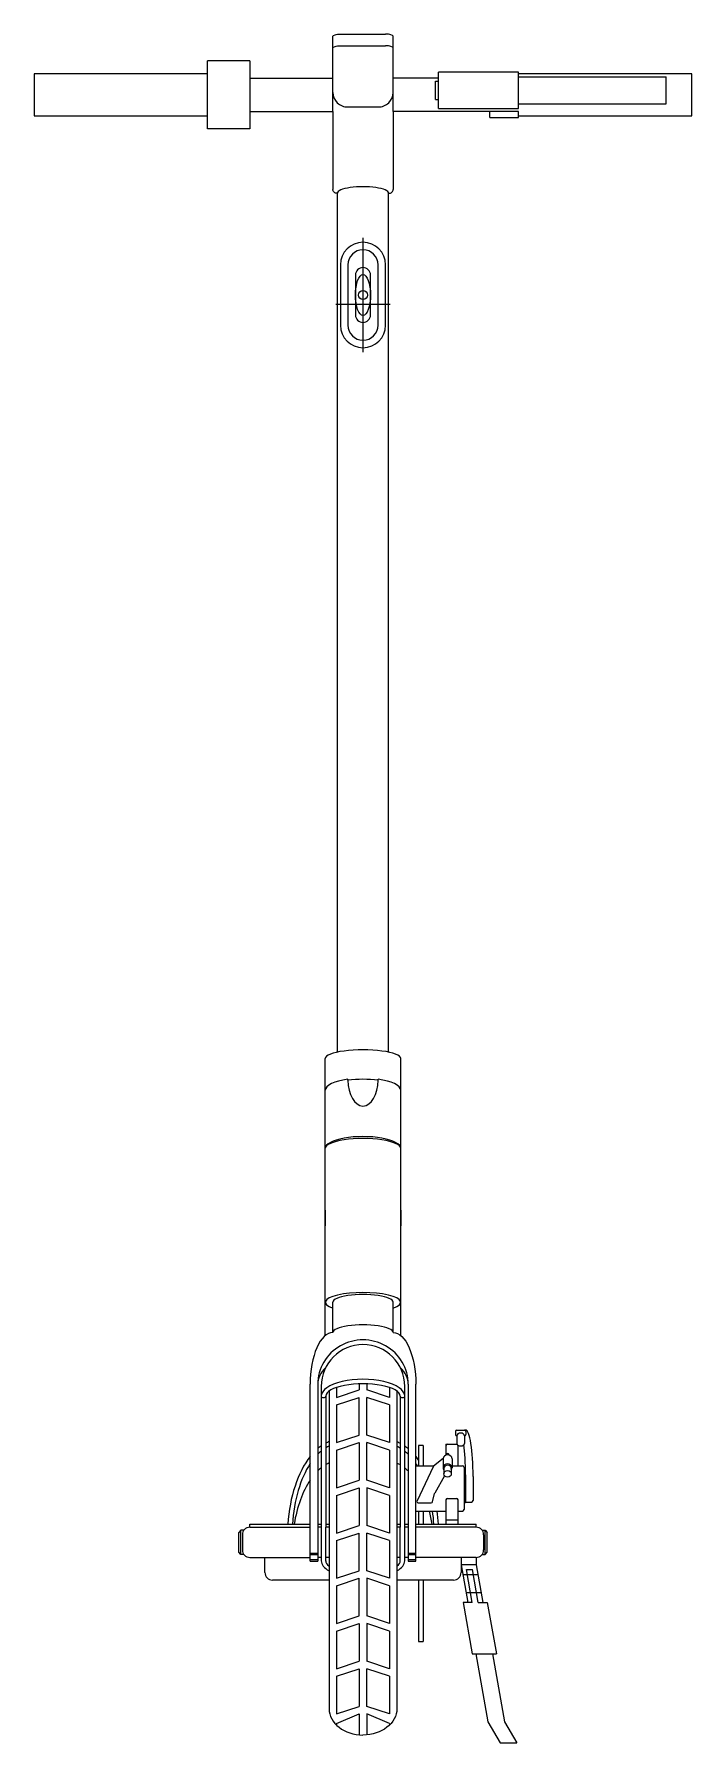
# Model space of a CAD drawing. Header units: millimetres. Extents: x 803 to 2709, y 619 to 2468.
# Drawn here: x 2273 to 2709, y 1334 to 2468 of the extents above; entities that cross this region are included whole.
import ezdxf

# ---------------------------------------------------------------- set-up
doc = ezdxf.new("R2010")
doc.units = ezdxf.units.MM
doc.layers.add('01_Contornos', color=7, linetype='Continuous', lineweight=20)

msp = doc.modelspace()

# ---------------------------------------------------------------- linework, layer by layer
at = {"color": 40, "true_color": 0xf8d731}
for p, q in [((2415.761, 2449.959), (2387.761, 2449.959)), ((2387.761, 2404.959), (2387.761, 2449.959)), ((2415.761, 2449.959), (2415.761, 2404.959)), ((2415.761, 2438.459), (2470.761, 2438.459)), ((2540.761, 2438.459), (2510.761, 2438.459)), ((2415.761, 2416.459), (2470.761, 2416.459)), ((2593.761, 2416.459), (2510.761, 2416.459)), ((2415.761, 2404.959), (2387.761, 2404.959)), ((2465.761, 1728.709), (2465.761, 1788.205)), ((2515.761, 1728.709), (2515.761, 1788.205)), ((2468.261, 1567.694), (2468.261, 1357.01)), ((2473.261, 1570.094), (2473.261, 1563.51)), ((2473.261, 1563.51), (2488.261, 1568.51)), ((2488.261, 1572.46), (2488.261, 1568.51)), ((2493.261, 1572.46), (2493.261, 1568.51)), ((2508.261, 1563.51), (2493.261, 1568.51)), ((2508.261, 1570.094), (2508.261, 1563.51)), ((2513.261, 1567.695), (2513.261, 1357.01)), ((2473.261, 1558.51), (2488.261, 1563.51)), ((2473.261, 1558.51), (2473.261, 1533.51)), ((2488.261, 1538.51), (2488.261, 1563.51)), ((2493.261, 1538.51), (2493.261, 1563.51)), ((2508.261, 1558.51), (2493.261, 1563.51)), ((2508.261, 1558.51), (2508.261, 1533.51)), ((2473.261, 1533.51), (2488.261, 1538.51)), ((2473.261, 1528.51), (2488.261, 1533.51)), ((2488.261, 1533.51), (2488.261, 1508.51)), ((2508.261, 1533.51), (2493.261, 1538.51)), ((2493.261, 1508.51), (2493.261, 1533.51)), ((2508.261, 1528.51), (2493.261, 1533.51)), ((2530.644, 1531.51), (2527.644, 1531.51)), ((2527.644, 1531.51), (2527.644, 1518.089)), ((2530.644, 1531.51), (2530.644, 1518.089)), ((2473.261, 1528.51), (2473.261, 1503.51)), ((2508.261, 1528.51), (2508.261, 1503.51)), ((2473.261, 1503.51), (2488.261, 1508.51)), ((2508.261, 1503.51), (2493.261, 1508.51)), ((2473.261, 1498.51), (2488.261, 1503.51)), ((2473.261, 1498.51), (2473.261, 1473.51)), ((2488.261, 1503.51), (2488.261, 1478.51)), ((2493.261, 1503.51), (2493.261, 1478.51)), ((2508.261, 1498.51), (2493.261, 1503.51)), ((2508.261, 1498.51), (2508.261, 1473.51)), ((2527.644, 1488.088), (2527.644, 1479.357)), ((2530.644, 1488.088), (2530.644, 1479.357)), ((2415.761, 1477.357), (2455.761, 1477.357)), ((2463.069, 1477.357), (2460.761, 1477.357)), ((2468.261, 1477.357), (2466.068, 1477.357)), ((2473.261, 1473.51), (2488.261, 1478.51)), ((2473.261, 1468.51), (2488.261, 1473.51)), ((2488.261, 1448.51), (2488.261, 1473.51)), ((2508.261, 1473.51), (2493.261, 1478.51)), ((2493.261, 1448.51), (2493.261, 1473.51)), ((2508.261, 1468.51), (2493.261, 1473.51)), ((2515.456, 1477.357), (2513.261, 1477.357)), ((2520.761, 1477.357), (2518.454, 1477.357)), ((2565.761, 1477.357), (2525.761, 1477.357)), ((2410.761, 1472.357), (2410.761, 1462.357)), ((2410.761, 1472.357), (2410.761, 1462.357)), ((2473.261, 1468.51), (2473.261, 1443.51)), ((2508.261, 1468.51), (2508.261, 1443.51)), ((2570.761, 1472.357), (2570.761, 1462.357)), ((2415.761, 1457.357), (2455.761, 1457.357)), ((2463.069, 1457.357), (2460.761, 1457.357)), ((2468.261, 1457.357), (2466.069, 1457.357)), ((2515.454, 1457.357), (2513.261, 1457.357)), ((2520.761, 1457.357), (2518.454, 1457.357)), ((2565.761, 1457.357), (2525.761, 1457.357)), ((2473.261, 1443.51), (2488.261, 1448.51)), ((2473.261, 1438.51), (2488.261, 1443.51)), ((2488.261, 1418.51), (2488.261, 1443.51)), ((2508.261, 1443.51), (2493.261, 1448.51)), ((2493.261, 1443.51), (2493.261, 1418.51)), ((2508.261, 1438.51), (2493.261, 1443.51)), ((2527.644, 1442.357), (2527.644, 1401.51)), ((2530.644, 1442.357), (2530.644, 1401.51)), ((2473.261, 1438.51), (2473.261, 1413.51)), ((2508.261, 1438.51), (2508.261, 1413.51)), ((2473.261, 1413.51), (2488.261, 1418.51)), ((2508.261, 1413.51), (2493.261, 1418.51)), ((2473.261, 1408.51), (2488.261, 1413.51)), ((2473.261, 1408.51), (2473.261, 1383.51)), ((2488.261, 1413.51), (2488.261, 1388.51)), ((2493.261, 1413.51), (2493.261, 1388.51)), ((2508.261, 1408.51), (2493.261, 1413.51)), ((2508.261, 1408.51), (2508.261, 1383.51)), ((2473.261, 1383.51), (2488.261, 1388.51)), ((2473.261, 1378.51), (2488.261, 1383.51)), ((2488.261, 1383.51), (2488.261, 1358.51)), ((2508.261, 1383.51), (2493.261, 1388.51)), ((2493.261, 1358.51), (2493.261, 1383.51)), ((2508.261, 1378.51), (2493.261, 1383.51)), ((2473.261, 1378.51), (2473.261, 1353.51)), ((2508.261, 1378.51), (2508.261, 1353.51)), ((2473.261, 1353.51), (2488.261, 1358.51)), ((2473.261, 1347.122), (2488.261, 1353.51)), ((2488.261, 1353.51), (2488.261, 1339.618)), ((2508.261, 1353.51), (2493.261, 1358.51)), ((2493.261, 1353.51), (2493.261, 1339.618)), ((2508.261, 1347.122), (2493.261, 1353.51)), ((2473.261, 1347.122), (2473.261, 1346.01)), ((2508.261, 1347.122), (2508.261, 1346.01))]:
    msp.add_line(p, q, dxfattribs=at)
for p, q in [((2387.761, 2441.459), (2272.761, 2441.459)), ((2272.761, 2441.459), (2272.761, 2413.459)), ((2708.761, 2441.459), (2593.761, 2441.459)), ((2708.761, 2413.459), (2708.761, 2441.459)), ((2272.761, 2413.459), (2387.761, 2413.459)), ((2593.761, 2413.459), (2708.761, 2413.459)), ((2473.761, 1792.475), (2473.761, 2362.166)), ((2507.761, 1792.475), (2507.761, 2362.166))]:
    msp.add_line(p, q)
at = {"color": 244, "true_color": 0x991b1e}
for p, q in [((2470.761, 2416.459), (2470.761, 2364.676)), ((2510.761, 2416.459), (2510.761, 2364.676))]:
    msp.add_line(p, q, dxfattribs=at)
at = {"color": 40, "true_color": 0xf8d731}
for centre, start, end in [((2415.761, 1472.357), 90, 180), ((2565.761, 1472.357), 0, 90), ((2415.761, 1462.357), 180, 270), ((2565.761, 1462.357), 270, 0)]:
    msp.add_arc(centre, 5, start, end, dxfattribs=at)
at = {"color": 244, "true_color": 0x991b1e}
msp.add_ellipse((2490.761, 2362.166), major_axis=(-17, 0), ratio=0.25881905, start_param=3.14159265, end_param=6.28318531, dxfattribs=at)
msp.add_ellipse((2490.761, 1788.205), major_axis=(-25, 0), ratio=0.23293714, start_param=3.14159265, end_param=6.28318531)
at = {"color": 40, "true_color": 0xf8d731}
msp.add_ellipse((2490.761, 1357.01), major_axis=(-22.5, 0), ratio=0.77777778, start_param=6.28318531, end_param=7.85398163, dxfattribs=at)
at = {"color": 40, "true_color": 0xf8d731, "extrusion": (0, 0, -1)}
msp.add_ellipse((2490.761, 1357.01), major_axis=(22.5, 0), ratio=0.77777778, start_param=6.28318531, end_param=7.85398163, dxfattribs=at)
at = {"layer": '01_Contornos', "color": 244, "true_color": 0x991b1e}
for p, q in [((2470.761, 2416.459), (2470.761, 2466.427)), ((2475.761, 2467.721), (2505.761, 2467.721)), ((2475.761, 2459.994), (2505.761, 2459.994)), ((2510.761, 2416.459), (2510.761, 2466.427)), ((2480.761, 2419.425), (2500.761, 2419.425)), ((2475.761, 2314.706), (2475.761, 2274.706)), ((2480.761, 2314.706), (2480.761, 2274.706)), ((2500.761, 2274.706), (2500.761, 2314.706)), ((2505.761, 2274.706), (2505.761, 2314.706)), ((2485.761, 2307.887), (2485.761, 2281.526)), ((2495.761, 2281.526), (2495.761, 2307.887))]:
    msp.add_line(p, q, dxfattribs=at)
at = {"layer": '01_Contornos', "color": 40, "true_color": 0xf8d731}
for p, q in [((2540.761, 2418.459), (2540.761, 2442.459)), ((2593.761, 2442.459), (2540.761, 2442.459)), ((2593.761, 2418.459), (2593.761, 2442.459)), ((2593.761, 2439.459), (2691.701, 2439.459)), ((2691.701, 2421.459), (2691.701, 2439.459)), ((2538.761, 2436.459), (2540.761, 2436.459)), ((2538.761, 2424.459), (2538.761, 2436.459)), ((2538.761, 2424.459), (2540.761, 2424.459)), ((2540.761, 2418.459), (2593.761, 2418.459)), ((2574.761, 2412.459), (2574.761, 2416.459)), ((2593.761, 2421.459), (2691.701, 2421.459)), ((2593.761, 2412.459), (2593.761, 2416.459)), ((2574.761, 2412.459), (2593.761, 2412.459)), ((2480.761, 1773.868), (2480.761, 1774.462)), ((2500.761, 1773.868), (2500.761, 1774.462)), ((2465.761, 1604.511), (2465.761, 1728.709)), ((2515.761, 1604.511), (2515.761, 1728.709)), ((2465.761, 1687.69), (2465.761, 1677.337)), ((2515.761, 1687.69), (2515.761, 1677.337)), ((2470.761, 1606.471), (2470.761, 1626.579)), ((2510.761, 1606.471), (2510.761, 1626.579)), ((2455.761, 1454.825), (2455.761, 1572.193)), ((2460.761, 1572.193), (2460.761, 1454.825)), ((2463.069, 1570.818), (2463.069, 1454.999)), ((2466.068, 1564.304), (2466.068, 1477.357)), ((2515.456, 1564.302), (2515.456, 1477.357)), ((2518.454, 1454.999), (2518.454, 1570.818)), ((2520.761, 1572.193), (2520.761, 1454.825)), ((2525.761, 1488.088), (2525.761, 1572.193)), ((2558.761, 1541.84), (2557.98, 1541.83)), ((2545.761, 1532.557), (2553.017, 1532.557)), ((2545.761, 1532.557), (2545.761, 1525.172)), ((2553.72, 1531.763), (2553.72, 1518.089)), ((2558.759, 1512.077), (2558.759, 1494.077)), ((2536.938, 1494.283), (2538.232, 1499.674)), ((2546.761, 1496.445), (2552.761, 1496.445)), ((2525.761, 1454.825), (2525.761, 1488.088)), ((2527.508, 1493.516), (2535.966, 1493.516)), ((2553.761, 1479.357), (2553.761, 1495.445)), ((2409.761, 1475.357), (2408.347, 1473.942)), ((2408.347, 1460.771), (2408.347, 1473.942)), ((2411.761, 1475.357), (2409.761, 1475.357)), ((2409.761, 1459.357), (2409.761, 1475.357)), ((2415.761, 1479.357), (2455.761, 1479.357)), ((2415.761, 1477.357), (2415.761, 1479.357)), ((2460.761, 1479.357), (2463.069, 1479.357)), ((2466.068, 1479.357), (2468.261, 1479.357)), ((2466.069, 1454.902), (2466.068, 1477.357)), ((2513.261, 1479.357), (2515.456, 1479.357)), ((2515.454, 1454.999), (2515.454, 1477.357)), ((2518.454, 1479.357), (2520.761, 1479.357)), ((2525.761, 1479.357), (2565.761, 1479.357)), ((2545.761, 1482.357), (2553.761, 1482.357)), ((2565.761, 1477.357), (2565.761, 1479.357)), ((2569.761, 1475.357), (2571.761, 1475.357)), ((2571.761, 1459.357), (2571.761, 1475.357)), ((2571.761, 1475.357), (2573.176, 1473.942)), ((2573.176, 1460.771), (2573.176, 1473.942)), ((2409.761, 1459.357), (2408.347, 1460.771)), ((2411.761, 1459.357), (2409.761, 1459.357)), ((2425.761, 1447.357), (2425.761, 1457.357)), ((2455.761, 1460.26), (2460.761, 1460.26)), ((2455.761, 1459.224), (2460.761, 1459.224)), ((2455.761, 1455.86), (2460.761, 1455.86)), ((2455.761, 1454.825), (2460.761, 1454.825)), ((2520.761, 1460.26), (2525.761, 1460.26)), ((2520.761, 1459.224), (2525.761, 1459.224)), ((2520.761, 1455.86), (2525.761, 1455.86)), ((2520.761, 1454.825), (2525.761, 1454.825)), ((2555.761, 1457.357), (2555.761, 1447.357)), ((2565.761, 1452.357), (2555.761, 1452.357)), ((2555.761, 1452.357), (2560.17, 1427.357)), ((2565.761, 1457.357), (2565.761, 1452.357)), ((2565.761, 1452.357), (2570.17, 1427.357)), ((2569.761, 1459.357), (2571.761, 1459.357)), ((2571.761, 1459.357), (2573.176, 1460.771)), ((2468.261, 1442.357), (2430.761, 1442.357)), ((2550.761, 1442.357), (2513.261, 1442.357)), ((2566.908, 1445.857), (2556.908, 1445.857)), ((2563.17, 1427.357), (2559.29, 1449.357)), ((2559.29, 1449.357), (2563.29, 1449.357)), ((2567.17, 1427.357), (2563.29, 1449.357)), ((2569.024, 1433.857), (2559.024, 1433.857)), ((2563.17, 1427.357), (2557.17, 1427.357)), ((2557.17, 1427.357), (2563.165, 1393.357)), ((2567.17, 1427.357), (2573.17, 1427.357)), ((2573.17, 1427.357), (2579.165, 1393.357)), ((2527.644, 1401.51), (2530.644, 1401.51)), ((2563.165, 1393.357), (2579.165, 1393.357)), ((2565.665, 1393.357), (2573.599, 1348.357)), ((2576.665, 1393.357), (2584.599, 1348.357)), ((2573.599, 1348.357), (2581.682, 1334.357)), ((2584.599, 1348.357), (2592.682, 1334.357)), ((2581.682, 1334.357), (2592.682, 1334.357))]:
    msp.add_line(p, q, dxfattribs=at)
at = {"layer": '01_Contornos', "color": 244, "ltscale": 0.3, "true_color": 0x991b1e}
for p, q in [((2490.761, 2332.706), (2490.761, 2256.706)), ((2472.761, 2288.726), (2508.761, 2288.726))]:
    msp.add_line(p, q, dxfattribs=at)
at = {"layer": '01_Contornos', "color": 40, "lineweight": 20, "ltscale": 0.05, "true_color": 0xf8d731}
for p, q in [((2552.98, 1541.83), (2557.98, 1541.83)), ((2551.98, 1540.83), (2551.98, 1538.979)), ((2552.98, 1537.979), (2552.98, 1532.81)), ((2552.98, 1537.979), (2552.98, 1537.979)), ((2557.98, 1537.979), (2557.98, 1532.81)), ((2557.98, 1537.979), (2557.98, 1537.979)), ((2558.98, 1540.83), (2558.98, 1538.979)), ((2543.839, 1523.007), (2537.557, 1517.81)), ((2543.823, 1522.742), (2543.823, 1516.776)), ((2545.823, 1525.374), (2545.823, 1525.192)), ((2547.822, 1525.34), (2547.823, 1525.34)), ((2547.823, 1525.374), (2547.823, 1525.192)), ((2549.823, 1522.742), (2549.823, 1516.776)), ((2525.761, 1518.089), (2537.895, 1518.089)), ((2537.291, 1517.468), (2526.605, 1494.944)), ((2544.789, 1511.517), (2538.33, 1499.928)), ((2544.323, 1516.276), (2544.323, 1512.776)), ((2549.323, 1516.276), (2549.323, 1512.776)), ((2549.823, 1518.089), (2556.761, 1518.089)), ((2557.761, 1517.089), (2557.761, 1489.088)), ((2563.761, 1511.077), (2563.761, 1495.077)), ((2525.761, 1488.088), (2545.761, 1488.088)), ((2545.761, 1495.445), (2545.761, 1479.357)), ((2553.761, 1488.088), (2556.761, 1488.088)), ((2558.759, 1494.077), (2562.761, 1494.077))]:
    msp.add_line(p, q, dxfattribs=at)
at = {"layer": '01_Contornos', "color": 244, "true_color": 0x991b1e}
msp.add_circle((2490.761, 2294.706), 3, dxfattribs=at)
for centre, radius, start, end in [((2490.761, 2314.706), 15, 0, 180), ((2490.761, 2314.706), 10, 0, 180), ((2490.761, 2307.887), 5, 0, 180), ((2490.761, 2281.526), 5, 180, 0), ((2490.761, 2274.706), 15, 180, 0), ((2490.761, 2274.706), 10, 180, 0)]:
    msp.add_arc(centre, radius, start, end, dxfattribs=at)
at = {"layer": '01_Contornos', "color": 40, "true_color": 0xf8d731}
for centre, radius, start, end in [((2490.761, 1570.818), 27.693, 0, 180), ((2546.761, 1531.557), 1, 90, 180), ((2558.26, 1512.077), 0.499, 0, 180), ((2539.204, 1499.441), 1, 150.871265, 166.510679), ((2546.761, 1495.445), 1, 90, 180), ((2552.761, 1495.445), 1, 0, 90), ((2535.966, 1494.516), 1, 270, 346.510679), ((2558.26, 1494.077), 0.499, 180, 0), ((2430.761, 1447.357), 5, 180, 270), ((2550.761, 1447.357), 5, 270, 0)]:
    msp.add_arc(centre, radius, start, end, dxfattribs=at)
at = {"layer": '01_Contornos', "color": 40, "lineweight": 20, "ltscale": 0.05, "true_color": 0xf8d731}
for centre, start, end in [((2552.98, 1540.83), 90, 180), ((2557.98, 1540.83), 0, 90), ((2552.98, 1538.979), 180, 270), ((2552.72, 1531.557), 71.740773, 90), ((2552.72, 1531.557), 0, 12.764448), ((2557.98, 1538.979), 270, 0), ((2538.194, 1517.039), 129.603413, 154.618746), ((2556.761, 1517.089), 0, 90), ((2527.508, 1494.516), 154.618746, 270), ((2556.761, 1489.088), 270, 0), ((2562.761, 1495.077), 270, 0)]:
    msp.add_arc(centre, 1, start, end, dxfattribs=at)
at = {"layer": '01_Contornos', "color": 244, "true_color": 0x991b1e, "extrusion": (0, 0, -1)}
for centre, major_axis, ratio, start_param, end_param in [((2475.761, 2466.427), (5, 0), 0.25881905, 3.14159265, 4.71238898), ((2475.761, 2458.7), (5, 0), 0.25881905, 3.14159265, 4.71238898), ((2473.761, 2364.676), (-3, 0), 0.84077192, 4.71238898, 6.28318531)]:
    msp.add_ellipse(centre, major_axis=major_axis, ratio=ratio, start_param=start_param, end_param=end_param, dxfattribs=at)
at = {"layer": '01_Contornos', "color": 244, "true_color": 0x991b1e}
for centre, major_axis, ratio, start_param, end_param in [((2505.761, 2466.427), (-5, 0), 0.25881905, 3.14159265, 4.71238898), ((2505.761, 2458.7), (-5, 0), 0.25881905, 3.14159265, 4.71238898), ((2480.761, 2429.084), (-10, 0), 0.96592583, 0, 1.57079633), ((2500.761, 2429.084), (10, 0), 0.96592583, 4.71238898, 6.28318531), ((2507.761, 2364.676), (3, 0), 0.84077192, 4.71238898, 6.28318531)]:
    msp.add_ellipse(centre, major_axis=major_axis, ratio=ratio, start_param=start_param, end_param=end_param, dxfattribs=at)
msp.add_ellipse((2490.761, 2294.706), major_axis=(0, 13.606), ratio=0.36749039, dxfattribs=at)
at = {"layer": '01_Contornos', "color": 40, "true_color": 0xf8d731}
for centre, major_axis, ratio, start_param, end_param in [((2490.761, 1767.346), (-25, 0), 0.31058285, 5.12390583, 6.28318531), ((2490.761, 1767.346), (-25, 0), 0.28465389, 4.30087213, 5.12390583), ((2490.761, 1773.868), (0, 17.11), 0.58444468, 1.57079633, 4.71238898), ((2490.761, 1767.346), (-25, 0), 0.31058285, 3.14159265, 4.30087213), ((2490.761, 1728.709), (-25, 0), 0.31058285, 3.14159265, 6.28318531), ((2490.761, 1728.709), (-25, 0), 0.25881905, 3.14159265, 6.28318531), ((2490.761, 1626.579), (-25, 0), 0.25881905, 2.49809154, 6.92668642), ((2490.761, 1626.579), (-20, 0), 0.25881905, 3.14159265, 6.28318531), ((2490.761, 1606.471), (-20, 0), 0.25881905, 3.14159265, 6.28318531), ((2470.761, 1572.193), (0, -34.278), 0.4376024, 3.14159265, 4.71238898), ((2490.761, 1572.193), (-30, 0), 0.98153699, 3.14159265, 6.28318531), ((2490.761, 1572.193), (-30, 0), 0.64904958, 5.68506694, 6.28318531), ((2490.761, 1564.325), (-27.693, 0), 0.40361006, 3.14159265, 6.28318531), ((2490.761, 1572.193), (-30, 0), 0.64904958, 9.42477796, 10.02289633), ((2490.761, 1567.658), (40, 0), 0.11338956, 3.94768428, 3.94769795), ((2464.569, 1564.325), (-1.5, 0), 0.66666667, 0, 3.14159265), ((2490.761, 1567.658), (40, 0), 0.11338956, 4.045751, 4.04704164), ((2490.762, 1564.325), (-24.693, 0), 0.33114493, 3.14159265, 6.28318531), ((2516.955, 1564.325), (-1.5, 0), 0.66684098, 0, 3.14159265), ((2490.761, 1567.658), (40, 0), 0.11338956, 5.37776336, 5.3790508), ((2490.761, 1567.658), (40, 0), 0.11338956, 5.47708001, 5.47709368), ((2475.754, 1472.357), (0, -63.25), 0.55323666, 3.51256206, 3.58436788), ((2475.754, 1472.357), (0, -63.25), 0.55323666, 3.3573804, 3.42205094), ((2475.754, 1472.357), (0, 60.517), 0.52867325, 0.23638139, 0.30756646), ((2475.754, 1472.357), (0, -63.25), 0.55323666, 3.74972608, 4.60149071), ((2475.754, 1472.357), (0, 60.517), 0.52867325, 0.67498804, 1.45486682), ((2475.754, 1472.357), (0, 60.517), 0.52867325, 0.40769905, 0.48771357), ((2475.754, 1462.357), (0, 59.263), 0.53985998, 0.23638139, 0.30756646), ((2475.754, 1462.357), (0, 59.263), 0.53985998, 0.67498804, 1.27985199), ((2475.754, 1462.357), (0, 59.263), 0.53985998, 0.40769905, 0.48771357), ((2490.761, 1454.999), (27.693, 0), 0.40361006, 3.14159265, 3.76399386), ((2490.761, 1454.999), (24.693, 0), 0.33114493, 3.14159265, 3.56629696), ((2490.761, 1454.999), (27.693, 0), 0.40361006, 5.6607841, 6.28318531), ((2490.761, 1454.999), (24.693, 0), 0.33114493, 5.85855808, 6.28318531)]:
    msp.add_ellipse(centre, major_axis=major_axis, ratio=ratio, start_param=start_param, end_param=end_param, dxfattribs=at)
at = {"layer": '01_Contornos', "color": 40, "true_color": 0xf8d731, "extrusion": (0, 0, -1)}
for centre, major_axis, ratio, start_param, end_param in [((2510.761, 1572.193), (0, -34.278), 0.4376024, 3.14159265, 4.71238898), ((2505.754, 1472.357), (0, -63.25), 0.55323666, 3.35782014, 3.42252326), ((2505.754, 1472.357), (0, 60.517), 0.52867325, 0.23686464, 0.30808731), ((2505.754, 1472.357), (0, -63.25), 0.55323666, 3.51302297, 3.58484329), ((2505.754, 1462.357), (0, 59.263), 0.53985998, 0.23686464, 0.30808731), ((2505.754, 1472.357), (0, 60.517), 0.52867325, 0.40821083, 0.48824542), ((2505.754, 1472.357), (0, -63.25), 0.55323666, 3.75024953, 3.81743983), ((2505.754, 1472.357), (0, 60.517), 0.52867325, 0.67558992, 0.71407609), ((2505.754, 1462.357), (0, 59.263), 0.53985998, 0.40821083, 0.48824542), ((2505.754, 1462.357), (0, 59.263), 0.53985998, 1.12165928, 1.27985199), ((2505.754, 1472.357), (0, 60.517), 0.52867325, 1.30782756, 1.45486682), ((2505.754, 1472.357), (0, -63.25), 0.55323666, 4.46103646, 4.60149071)]:
    msp.add_ellipse(centre, major_axis=major_axis, ratio=ratio, start_param=start_param, end_param=end_param, dxfattribs=at)
at = {"layer": '01_Contornos', "color": 40, "lineweight": 20, "ltscale": 0.05, "true_color": 0xf8d731}
for centre, major_axis, ratio, start_param, end_param in [((2558.761, 1511.077), (0, 30.763), 0.16253335, 4.71238898, 6.28318531), ((2555.48, 1537.979), (2.5, 0), 0.75087003, 0, 3.14159265), ((2555.48, 1532.81), (-2.5, 0), 0.58946507, 0, 3.14159265), ((2555.718, 1511.077), (0, 26.997), 0.11271771, 4.74943866, 5.60270545), ((2546.823, 1516.776), (3, 0), 0.8660254, 5.69749976, 10.0104635), ((2546.823, 1522.742), (3, 0), 0.8660254, 6.28318531, 9.42477796), ((2546.823, 1525.374), (-1, 0), 0.8660254, 3.10290316, 6.28318531), ((2546.823, 1516.276), (2.5, 0), 0.8660254, 6.28318531, 9.42477796)]:
    msp.add_ellipse(centre, major_axis=major_axis, ratio=ratio, start_param=start_param, end_param=end_param, dxfattribs=at)
msp.add_ellipse((2546.823, 1512.776), major_axis=(2.5, 0), ratio=0.8660254, dxfattribs=at)

doc.saveas('drawing.dxf')
